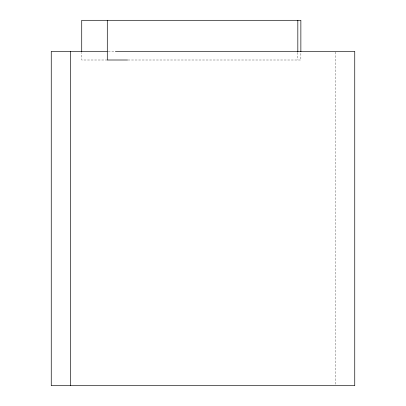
<?xml version="1.0" encoding="UTF-8"?>
<svg xmlns="http://www.w3.org/2000/svg" width="406" height="406" viewBox="0 0 406 406"><rect width="100%" height="100%" fill="white"/><g stroke="black" fill="none" stroke-linecap="round" stroke-linejoin="round"><path stroke-width="0.3" stroke-dasharray="2.03 1.52" d="M108.245 51.374L114.741 51.374M107.291 60.002L81.728 60.002L81.728 52.44M127.961 60.002L300.866 60.002L300.866 52.44M335.589 52.009L335.589 385.066M297.826 52.44L297.826 60.002"/><path stroke-width="0.61" d="M107.143 51.374L51.252 51.374L51.252 385.7L354.748 385.7L354.748 51.374L115.375 51.374M127.55 60.002L107.291 60.002L107.291 20.3M300.866 51.811L300.866 20.3L81.728 20.3L81.728 51.811M297.826 20.3L297.826 51.811M70.411 51.374L70.411 385.7"/></g></svg>
